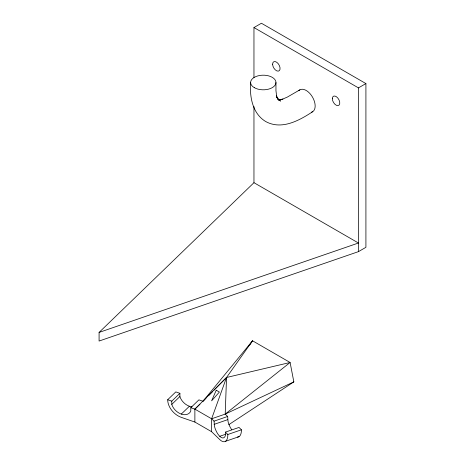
<?xml version="1.0" encoding="UTF-8"?>
<svg xmlns="http://www.w3.org/2000/svg" width="465" height="465" viewBox="0 0 465 465"><rect width="100%" height="100%" fill="white"/><g stroke="black" fill="none" stroke-linecap="round" stroke-linejoin="round"><path stroke-width="0.7" d="M231.756 429.765A11.84 4.958 71 0 1 228.071 421.697L227.652 416.46L225.211 414.094L226.531 377.487L252.524 340.781L290.108 362.485L293.839 381.875L228.821 424.65M211.616 418.785L226.531 377.487L290.108 362.485L225.211 414.094L211.616 418.785L194.876 409.119L190.784 407.706L190.784 410.938L190.086 412.298A11.84 8.3 46 0 1 172.474 406.23L171.777 404.387L171.777 401.156L179.897 393.303L175.805 391.896L167.685 399.743A15.833 11.102 46 0 0 181.28 417.355L194.876 422.046L211.616 431.712L219.736 439.559A15.833 6.626 71 0 0 227.85 434.479L241.445 429.794L239.004 427.428L225.409 432.119L225.409 435.35L224.99 436.548A11.84 4.958 71 0 1 214.475 426.382L214.063 421.145L211.616 418.785L211.616 431.712M249.682 344.995L252.524 340.781L202.99 401.266L198.898 399.859L190.784 407.706M202.99 401.266L205.995 398.232M208.5 395.703L212.511 391.652M214.01 390.135L226.531 377.487L194.876 409.119L194.876 422.046M253.96 77.579L253.96 27.557L261.423 23.25L365.914 83.578L365.914 247.322L358.451 251.635L99.086 341.048L99.086 332.428L253.96 182.687L253.96 106.572M171.777 404.387L179.897 396.54L179.897 393.303M181.28 414.1L189.4 406.247M194.876 409.119L199.95 404.213M299.873 89.844L287.225 97.144L281.383 99.632M312.538 111.786C299.117 120.627 281.575 130.264 265.643 121.51C252.361 113.419 249.566 96.813 250.623 82.503M253.96 27.557L358.451 87.885L365.914 83.578M225.211 414.094L293.839 381.875M99.086 332.428L358.451 243.015L253.96 182.687M214.063 421.145L227.652 416.46M214.063 424.376L227.652 419.692M219.736 436.298L225.851 434.188M225.473 441.32L239.068 436.635M281.29 99.719L282.964 99.161L278.314 99.62M278.303 99.708L279.605 99.748M277.756 98.999L280.261 99.772M167.685 399.743L171.777 401.156M278.419 99.382L280.517 101.097L277.163 97.981M225.409 432.119L227.85 434.479M277.849 99.091L278.541 100.202L276.338 95.337M179.897 396.54L180.594 398.377A11.84 8.3 46 0 0 192.028 406.829M276.454 95.912L276.809 97.638L275.954 90.64L275.954 82.503M358.451 87.885L358.451 251.635M298.867 90.646A12.665 7.312 60 0 1 312.538 97.156A12.665 7.312 60 0 1 311.341 112.251M241.445 429.794A15.833 6.626 71 0 1 237.388 437.065M216.248 390.234L211.604 400.859L219.381 392.042L216.248 390.234M254.332 87.67A12.665 7.312 0 0 0 275.524 84.392A12.665 7.312 0 0 0 260.011 75.435A12.665 7.312 0 0 0 254.332 87.67M272.618 64.187A5.278 3.046 60 0 0 278.215 71.151A5.278 3.046 60 0 0 278.215 63.688A5.278 3.046 60 0 0 272.618 64.187M332.324 98.661A5.278 3.046 60 0 0 337.921 105.625A5.278 3.046 60 0 0 337.921 98.162A5.278 3.046 60 0 0 332.324 98.661"/></g></svg>
